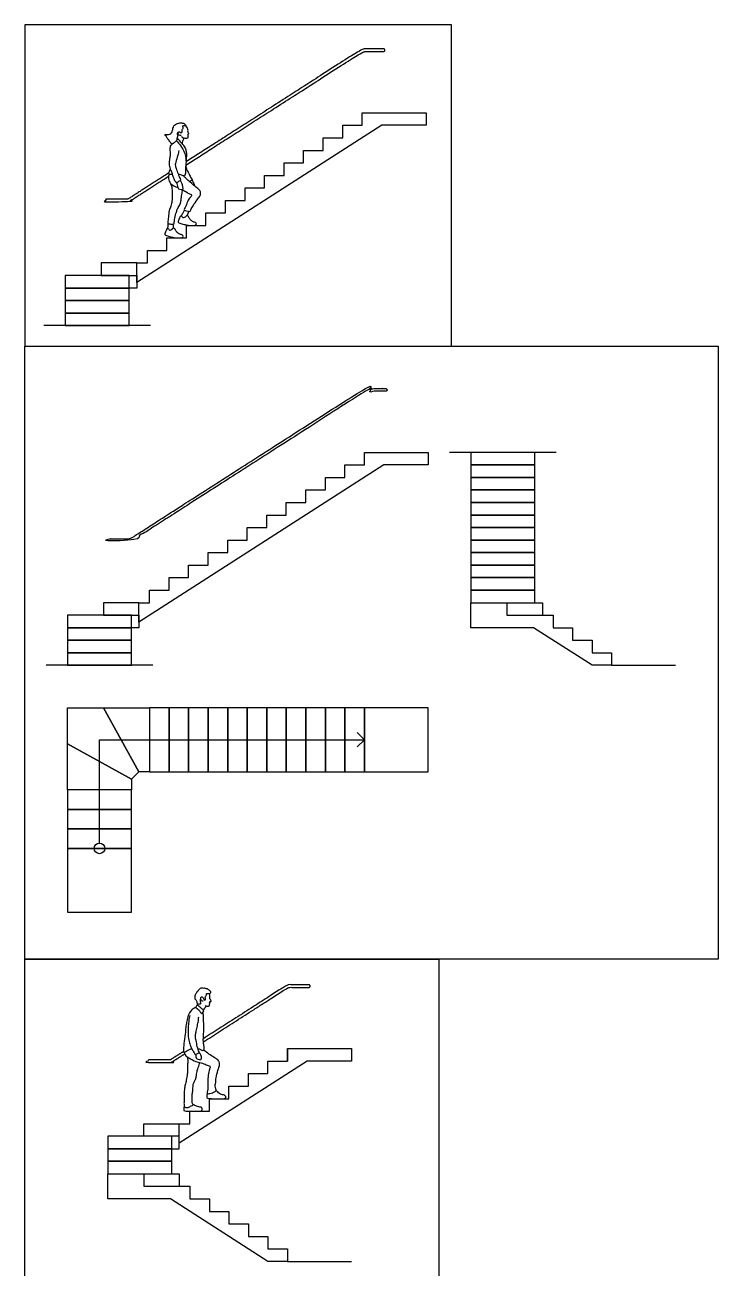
# Model space of a CAD drawing. Header units: millimetres. Extents: x 0.1 to 56.8, y -0.4 to 40.2.
# Drawn here: x 0.13 to 10.05, y 20.76 to 38.57 of the extents above; entities that cross this region are included whole.
import ezdxf

# ---------------------------------------------------------------- set-up
doc = ezdxf.new("R2010")
doc.units = ezdxf.units.MM
for name, color, linetype, true_color in [('AG-BUILDINGS', 7, 'Continuous', 0x66ccff), ('AG-DETAIL-DIAGRAM', 7, 'Continuous', 0xccff66), ('AG-DETAILS', 7, 'Continuous', 0x66ffff), ('AG-DIAGRAM', 7, 'Continuous', 0xfecc66), ('AG-PEOPLE', 7, 'Continuous', 0xfc6666), ('X-VPRT', 6, 'Continuous', 0xff00ff)]:
    doc.layers.add(name, color=color, linetype=linetype, true_color=true_color)

msp = doc.modelspace()

# ---------------------------------------------------------------- linework, layer by layer
at = {"layer": 'AG-BUILDINGS'}
for points in [[(0.71, 34.798), (0.71, 34.619), (1.625, 34.619), (1.625, 34.798)], [(0.71, 34.619), (0.71, 34.439), (1.625, 34.439), (1.625, 34.619)], [(0.71, 34.439), (0.71, 34.26), (1.625, 34.26), (1.625, 34.439)], [(8.247, 29.396), (7.409, 29.934), (6.513, 29.934), (6.513, 30.292), (7.028, 30.292), (7.028, 30.113), (7.688, 30.113), (7.688, 29.934), (7.967, 29.934), (7.967, 29.754), (8.247, 29.754), (8.247, 29.575), (8.526, 29.575), (8.526, 29.396)], [(0.741, 29.934), (0.741, 29.754), (1.656, 29.754), (1.656, 29.934)], [(0.741, 29.754), (0.741, 29.575), (1.656, 29.575), (1.656, 29.754)], [(0.741, 29.575), (0.741, 29.396), (1.656, 29.396), (1.656, 29.575)], [(0.741, 28.272), (0.741, 28.786), (1.256, 28.786), (1.764, 27.872), (1.656, 27.764)], [(1.916, 28.786), (1.916, 27.872), (1.764, 27.872), (1.256, 28.786)], [(2.195, 27.872), (2.195, 28.786), (1.916, 28.786), (1.916, 27.872)], [(2.475, 27.872), (2.475, 28.786), (2.195, 28.786), (2.195, 27.872)], [(2.754, 27.872), (2.754, 28.786), (2.475, 28.786), (2.475, 27.872)], [(3.034, 27.872), (3.034, 28.786), (2.754, 28.786), (2.754, 27.872)], [(3.313, 27.872), (3.313, 28.786), (3.034, 28.786), (3.034, 27.872)], [(3.592, 27.872), (3.592, 28.786), (3.313, 28.786), (3.313, 27.872)], [(3.872, 27.872), (3.872, 28.786), (3.592, 28.786), (3.592, 27.872)], [(4.151, 27.872), (4.151, 28.786), (3.872, 28.786), (3.872, 27.872)], [(4.431, 27.872), (4.431, 28.786), (4.151, 28.786), (4.151, 27.872)], [(4.71, 27.872), (4.71, 28.786), (4.431, 28.786), (4.431, 27.872)], [(4.989, 27.872), (4.989, 28.786), (4.71, 28.786), (4.71, 27.872)], [(5.904, 27.872), (5.904, 28.786), (4.989, 28.786), (4.989, 27.872)], [(0.741, 27.612), (0.741, 28.272), (1.656, 27.764), (1.656, 27.612)], [(0.741, 27.332), (1.656, 27.332), (1.656, 27.612), (0.741, 27.612)], [(0.741, 27.053), (1.656, 27.053), (1.656, 27.332), (0.741, 27.332)], [(0.741, 26.773), (1.656, 26.773), (1.656, 27.053), (0.741, 27.053)], [(2.213, 21.755), (1.318, 21.755), (1.318, 22.113), (1.832, 22.113), (1.832, 21.934), (2.493, 21.934), (2.493, 21.755), (2.772, 21.755), (2.772, 21.575), (3.051, 21.575), (3.051, 21.396), (3.331, 21.396), (3.331, 21.217), (3.61, 21.217), (3.61, 21.038), (3.89, 21.038), (3.89, 20.858), (3.61, 20.858)]]:
    msp.add_lwpolyline(points, close=True, dxfattribs=at)
at = {"layer": 'AG-DETAIL-DIAGRAM'}
msp.add_lwpolyline([(1.656, 25.859), (1.656, 26.773), (0.741, 26.773), (0.741, 25.859)], close=True, dxfattribs=at)
at = {"layer": 'AG-DETAILS'}
for points in [[(1.732, 35.157), (1.885, 35.157), (1.885, 35.336), (2.164, 35.336), (2.164, 35.515), (2.444, 35.515), (2.444, 35.694), (2.723, 35.694), (2.723, 35.874), (3.002, 35.874), (3.002, 36.053), (3.282, 36.053), (3.282, 36.232), (3.561, 36.232), (3.561, 36.412), (3.841, 36.412), (3.841, 36.591), (4.12, 36.591), (4.12, 36.77), (4.399, 36.77), (4.399, 36.95), (4.679, 36.95), (4.679, 37.129), (4.958, 37.129), (4.958, 37.308), (5.873, 37.308), (5.873, 37.129), (5.238, 37.129), (1.732, 34.879), (1.732, 34.977), (1.732, 35.157), (1.224, 35.157), (1.224, 34.977)], [(1.764, 30.292), (1.916, 30.292), (1.916, 30.471), (2.195, 30.471), (2.195, 30.651), (2.475, 30.651), (2.475, 30.83), (2.754, 30.83), (2.754, 31.009), (3.034, 31.009), (3.034, 31.189), (3.313, 31.189), (3.313, 31.368), (3.592, 31.368), (3.592, 31.547), (3.872, 31.547), (3.872, 31.727), (4.151, 31.727), (4.151, 31.906), (4.431, 31.906), (4.431, 32.085), (4.71, 32.085), (4.71, 32.264), (4.989, 32.264), (4.989, 32.444), (5.904, 32.444), (5.904, 32.264), (5.269, 32.264), (1.764, 30.015), (1.764, 30.113), (1.764, 30.292), (1.256, 30.292), (1.256, 30.113)], [(7.409, 30.292), (7.536, 30.292), (7.536, 30.113)], [(1.199, 26.85), (1.199, 28.329), (4.989, 28.329)], [(4.888, 28.227), (4.989, 28.329), (4.888, 28.431)], [(1.832, 22.651), (1.832, 22.83), (2.34, 22.83)], [(2.232, 22.472), (2.232, 22.651)], [(2.213, 22.113), (2.34, 22.113), (2.34, 21.934)]]:
    msp.add_lwpolyline(points, dxfattribs=at)
for points in [[(1.224, 35.157), (1.224, 34.977), (1.732, 34.977), (1.732, 35.157)], [(0.71, 34.977), (0.71, 34.798), (1.625, 34.798), (1.625, 34.977)], [(1.625, 34.977), (1.732, 34.977), (1.732, 34.798), (1.625, 34.798)], [(7.428, 32.264), (7.428, 32.444), (6.513, 32.444), (6.513, 32.264)], [(7.428, 32.085), (7.428, 32.264), (6.513, 32.264), (6.513, 32.085)], [(7.428, 31.906), (7.428, 32.085), (6.513, 32.085), (6.513, 31.906)], [(7.428, 31.727), (7.428, 31.906), (6.513, 31.906), (6.513, 31.727)], [(7.428, 31.547), (7.428, 31.727), (6.513, 31.727), (6.513, 31.547)], [(7.428, 31.368), (7.428, 31.547), (6.513, 31.547), (6.513, 31.368)], [(7.428, 31.189), (7.428, 31.368), (6.513, 31.368), (6.513, 31.189)], [(7.428, 31.009), (7.428, 31.189), (6.513, 31.189), (6.513, 31.009)], [(7.428, 30.83), (7.428, 31.009), (6.513, 31.009), (6.513, 30.83)], [(7.428, 30.651), (7.428, 30.83), (6.513, 30.83), (6.513, 30.651)], [(7.428, 30.471), (7.428, 30.651), (6.513, 30.651), (6.513, 30.471)], [(7.428, 30.292), (7.428, 30.471), (6.513, 30.471), (6.513, 30.292)], [(1.256, 30.292), (1.256, 30.113), (1.764, 30.113), (1.764, 30.292)], [(0.741, 30.113), (0.741, 29.934), (1.656, 29.934), (1.656, 30.113)], [(1.656, 30.113), (1.764, 30.113), (1.764, 29.934), (1.656, 29.934)], [(2.34, 22.553), (2.34, 22.651), (2.34, 22.83), (2.493, 22.83), (2.493, 23.01), (2.772, 23.01), (2.772, 23.189), (3.051, 23.189), (3.051, 23.368), (3.331, 23.368), (3.331, 23.548), (3.61, 23.548), (3.61, 23.727), (3.89, 23.727), (3.89, 23.906), (3.89, 23.727), (3.89, 23.906), (4.804, 23.906), (4.804, 23.727), (4.169, 23.727)], [(2.34, 22.472), (2.34, 22.651), (1.318, 22.651), (1.318, 22.472)], [(2.232, 22.293), (2.232, 22.472), (1.318, 22.472), (1.318, 22.293)], [(2.232, 22.113), (2.232, 22.293), (1.318, 22.293), (1.318, 22.113)]]:
    msp.add_lwpolyline(points, close=True, dxfattribs=at)
msp.add_circle((1.199, 26.773), 0.0762, dxfattribs=at)
for points, weights, knots in [([(2.435, 36.558, 0.282), (3.328, 37.131, 0.282), (4.969, 38.184, 0.282), (5.116, 38.184, 0.282), (5.263, 38.184, 0.282), (5.282, 38.184, 0.282), (5.282, 38.203, 0.282), (5.282, 38.223, 0.282), (5.263, 38.223, 0.282), (5.111, 38.223, 0.282), (4.958, 38.223, 0.282), (3.329, 37.177, 0.282), (2.437, 36.605, 0.282)], [1, 1, 1, 1, 1, 0.707106781187, 1, 0.707106781187, 1, 1, 1, 1, 1], [10.206425, 10.206425, 10.206425, 13.725167, 13.725167, 18.598211, 18.598211, 18.696386, 18.696386, 18.794561, 18.794561, 23.853037, 23.853037, 27.361915, 27.361915, 27.361915]), ([(2.193, 36.448, 0.282), (1.813, 36.204, 0.282), (1.605, 36.071, 0.282), (1.453, 36.071, 0.282), (1.301, 36.071, 0.282), (1.281, 36.071, 0.282), (1.281, 36.052, 0.282), (1.281, 36.033, 0.282), (1.301, 36.033, 0.282), (1.459, 36.033, 0.282), (1.617, 36.033, 0.282), (1.82, 36.163, 0.282), (2.189, 36.4, 0.282)], [1, 1, 1, 1, 1, 0.707106781187, 1, 0.707106781187, 1, 1, 1, 1, 1], [27.872826, 27.872826, 27.872826, 29.571197, 29.571197, 31.65453, 31.65453, 31.752705, 31.752705, 31.85088, 31.85088, 31.887538, 31.887538, 33.54384, 33.54384, 33.54384]), ([(5.294, 33.358, 0.282), (5.142, 33.358, 0.282), (4.989, 33.358, 0.282), (2.335, 31.655, 0.282), (1.637, 31.207, 0.282), (1.484, 31.207, 0.282), (1.332, 31.207, 0.282), (1.313, 31.207, 0.282), (1.313, 31.188, 0.282), (1.313, 31.169, 0.282), (1.332, 31.169, 0.282), (1.49, 31.169, 0.282), (1.648, 31.169, 0.282), (2.346, 31.617, 0.282), (5.001, 33.32, 0.282), (5.147, 33.32, 0.282), (5.294, 33.32, 0.282), (5.313, 33.32, 0.282), (5.313, 33.339, 0.282), (5.313, 33.358, 0.282), (5.294, 33.358, 0.282)], [1, 1, 1, 1, 1, 1, 1, 0.707106781187, 1, 0.707106781187, 1, 1, 1, 1, 1, 1, 1, 0.707106781187, 1, 0.707106781187, 1], [-5.058476, -5.058476, -5.058476, 0, 0, 5.71816, 5.71816, 7.801493, 7.801493, 7.899668, 7.899668, 7.997843, 7.997843, 8.034501, 8.034501, 13.725167, 13.725167, 18.598211, 18.598211, 18.696386, 18.696386, 18.794561, 18.794561, 18.794561]), ([(2.686, 24.003, 0.282), (3.227, 24.35, 0.282), (3.901, 24.783, 0.282), (4.048, 24.783, 0.282), (4.194, 24.783, 0.282), (4.213, 24.783, 0.282), (4.213, 24.802, 0.282), (4.213, 24.821, 0.282), (4.194, 24.821, 0.282), (4.042, 24.821, 0.282), (3.89, 24.821, 0.282), (3.222, 24.392, 0.282), (2.685, 24.048, 0.282)], [1, 1, 1, 1, 1, 0.707106781187, 1, 0.707106781187, 1, 1, 1, 1, 1], [9.805302, 9.805302, 9.805302, 13.725167, 13.725167, 18.598211, 18.598211, 18.696386, 18.696386, 18.794561, 18.794561, 23.853037, 23.853037, 27.754976, 27.754976, 27.754976]), ([(2.4, 23.864, 0.282), (2.304, 23.803, 0.282), (2.213, 23.745, 0.282), (2.061, 23.745, 0.282), (1.908, 23.745, 0.282), (1.889, 23.745, 0.282), (1.889, 23.726, 0.282), (1.889, 23.707, 0.282), (1.908, 23.707, 0.282), (2.066, 23.707, 0.282), (2.224, 23.707, 0.282), (2.319, 23.767, 0.282), (2.418, 23.831, 0.282)], [1, 1, 1, 1, 1, 0.707106781187, 1, 0.707106781187, 1, 1, 1, 1, 1], [28.827798, 28.827798, 28.827798, 29.571197, 29.571197, 31.65453, 31.65453, 31.752705, 31.752705, 31.85088, 31.85088, 31.887538, 31.887538, 32.655326, 32.655326, 32.655326])]:
    msp.add_rational_spline(points, weights, degree=2, knots=knots, dxfattribs=at)
at = {"layer": 'AG-DIAGRAM'}
for points in [[(1.929, 34.26), (0.405, 34.26)], [(7.733, 32.444), (6.209, 32.444)], [(1.961, 29.396), (0.437, 29.396)], [(8.526, 29.396), (9.441, 29.396)], [(3.89, 20.858), (4.804, 20.858)]]:
    msp.add_lwpolyline(points, dxfattribs=at)
at = {"layer": 'AG-PEOPLE'}
for points, knots in [([(2.242, 36.864), (2.234, 36.864), (2.214, 36.87), (2.214, 36.89), (2.195, 36.899), (2.194, 36.924), (2.172, 36.93), (2.166, 36.958), (2.155, 36.971), (2.119, 37.004), (2.195, 36.987), (2.247, 37.033), (2.248, 37.11), (2.296, 37.155), (2.364, 37.168), (2.409, 37.157), (2.433, 37.135), (2.437, 37.12), (2.438, 37.113)], [0, 0, 0, 0, 0.288591, 0.522526, 0.76398, 1.027405, 1.273626, 1.559678, 1.818924, 2.113759, 2.516577, 2.971072, 3.456023, 3.955404, 4.402662, 4.791293, 5.112543, 5.373469, 5.373469, 5.373469, 5.373469]), ([(2.301, 36.907), (2.305, 36.913), (2.314, 36.925), (2.311, 36.958), (2.33, 36.986), (2.305, 37.015), (2.333, 37.041), (2.351, 37.026), (2.381, 37.021), (2.385, 37.045), (2.374, 37.066), (2.398, 37.077), (2.397, 37.097), (2.383, 37.127), (2.425, 37.127), (2.442, 37.111), (2.462, 37.072), (2.461, 37.059), (2.46, 37.036), (2.469, 37.025), (2.479, 37.004), (2.465, 37.003), (2.461, 36.999), (2.465, 36.987), (2.46, 36.979), (2.465, 36.968), (2.463, 36.955), (2.462, 36.94), (2.423, 36.941), (2.399, 36.943), (2.379, 36.957), (2.372, 36.965)], [0, 0, 0, 0, 0.258522, 0.577601, 0.890771, 1.203231, 1.495738, 1.757289, 2.041562, 2.288094, 2.541325, 2.792508, 3.044977, 3.321387, 3.628981, 3.916466, 4.280908, 4.4879, 4.747253, 4.973977, 5.21324, 5.393407, 5.508849, 5.705111, 5.870672, 6.056473, 6.269711, 6.456734, 6.789757, 7.083675, 7.406471, 7.406471, 7.406471, 7.406471]), ([(2.333, 36.767), (2.329, 36.744), (2.323, 36.702), (2.289, 36.604), (2.281, 36.57), (2.285, 36.55), (2.304, 36.489), (2.328, 36.417), (2.357, 36.356), (2.364, 36.339), (2.339, 36.329), (2.304, 36.304), (2.287, 36.314), (2.265, 36.364), (2.234, 36.457), (2.201, 36.538), (2.199, 36.574), (2.207, 36.656), (2.218, 36.709), (2.208, 36.789), (2.215, 36.847), (2.268, 36.882), (2.29, 36.899), (2.301, 36.907)], [0, 0, 0, 0, 0.471292, 1.046653, 1.368019, 1.612022, 2.056015, 2.575715, 3.037014, 3.236886, 3.511362, 3.878783, 4.093176, 4.497277, 5.07899, 5.601023, 5.944772, 6.449385, 6.879836, 7.383529, 7.805308, 8.24029, 8.607809, 8.607809, 8.607809, 8.607809]), ([(2.301, 36.907), (2.321, 36.886), (2.358, 36.839), (2.43, 36.731), (2.442, 36.581), (2.427, 36.525), (2.434, 36.464), (2.422, 36.401), (2.405, 36.404), (2.366, 36.42), (2.339, 36.424), (2.326, 36.425)], [0, 0, 0, 0, 0.528952, 1.178688, 1.862878, 2.28799, 2.742468, 3.16631, 3.354797, 3.740039, 4.019657, 4.019657, 4.019657, 4.019657]), ([(2.437, 36.614), (2.441, 36.631), (2.447, 36.664), (2.449, 36.751), (2.427, 36.81), (2.38, 36.872), (2.337, 36.92), (2.313, 36.943)], [0, 0, 0, 0, 0.405804, 0.9267, 1.378441, 1.871914, 2.434254, 2.434254, 2.434254, 2.434254]), ([(2.324, 37.031), (2.322, 37.025), (2.319, 37.012), (2.335, 36.993), (2.359, 36.98), (2.366, 36.987), (2.368, 36.989)], [0, 0, 0, 0, 0.2366068, 0.5181082, 0.7982524, 0.9819801, 0.9819801, 0.9819801, 0.9819801]), ([(2.383, 36.866), (2.385, 36.878), (2.391, 36.901), (2.398, 36.924), (2.405, 36.938), (2.408, 36.943)], [0, 0, 0, 0, 0.3386874, 0.6387734, 0.8210875, 0.8210875, 0.8210875, 0.8210875]), ([(2.243, 36.427), (2.233, 36.427), (2.212, 36.425), (2.199, 36.42), (2.188, 36.437), (2.2, 36.468), (2.208, 36.494), (2.214, 36.507)], [4.516369, 4.516369, 4.516369, 4.516369, 4.708232, 4.945786, 5.159055, 5.479794, 5.851569, 5.851569, 5.851569, 5.851569]), ([(2.433, 36.546), (2.436, 36.529), (2.444, 36.495), (2.474, 36.447), (2.501, 36.389), (2.52, 36.358), (2.527, 36.347), (2.523, 36.339), (2.506, 36.336), (2.493, 36.328), (2.487, 36.323)], [0, 0, 0, 0, 0.404784, 0.833978, 1.296268, 1.634389, 1.81903, 1.961804, 2.189899, 2.464, 2.464, 2.464, 2.464]), ([(2.195, 36.426), (2.189, 36.408), (2.183, 36.367), (2.205, 36.287), (2.282, 36.253), (2.319, 36.237)], [0, 0, 0, 0, 0.437019, 0.937257, 1.506833, 1.506833, 1.506833, 1.506833]), ([(2.3, 36.308), (2.303, 36.298), (2.309, 36.279), (2.317, 36.24), (2.327, 36.217), (2.368, 36.209), (2.392, 36.208), (2.398, 36.228), (2.389, 36.254), (2.38, 36.302), (2.366, 36.327), (2.358, 36.339)], [0, 0, 0, 0, 0.318607, 0.671868, 0.94434, 1.301065, 1.565732, 1.791715, 2.089523, 2.485533, 2.854778, 2.854778, 2.854778, 2.854778]), ([(2.378, 36.209), (2.397, 36.199), (2.44, 36.176), (2.497, 36.143), (2.517, 36.131), (2.514, 36.106), (2.472, 36.076), (2.444, 35.993), (2.425, 35.954), (2.406, 35.921), (2.426, 35.907), (2.465, 35.898), (2.5, 35.893), (2.507, 35.924), (2.537, 35.979), (2.595, 36.061), (2.636, 36.11), (2.649, 36.151), (2.639, 36.2), (2.587, 36.235), (2.496, 36.313), (2.421, 36.386), (2.41, 36.394), (2.41, 36.404)], [1.833484, 1.833484, 1.833484, 1.833484, 2.197598, 2.700234, 2.955966, 3.200644, 3.608325, 4.146208, 4.541873, 4.866379, 5.112869, 5.489273, 5.805437, 6.090912, 6.549766, 7.138059, 7.600504, 7.965127, 8.348915, 8.793842, 9.448079, 10.032872, 10.240189, 10.240189, 10.240189, 10.240189]), ([(2.523, 36.342), (2.527, 36.337), (2.533, 36.326), (2.552, 36.294), (2.553, 36.274), (2.553, 36.264)], [0, 0, 0, 0, 0.2442012, 0.5850723, 0.8952973, 0.8952973, 0.8952973, 0.8952973]), ([(2.216, 36.298), (2.224, 36.28), (2.238, 36.241), (2.237, 36.15), (2.238, 36.045), (2.231, 36.009), (2.221, 35.967), (2.191, 35.91), (2.186, 35.813), (2.178, 35.747), (2.172, 35.715), (2.205, 35.719), (2.261, 35.708), (2.27, 35.724), (2.269, 35.763), (2.285, 35.845), (2.309, 35.911), (2.309, 35.928), (2.329, 35.949), (2.342, 35.983), (2.36, 36.008), (2.365, 36.059), (2.378, 36.141), (2.384, 36.183), (2.388, 36.204)], [0, 0, 0, 0, 0.434192, 0.983748, 1.563838, 1.902031, 2.260501, 2.715255, 3.280036, 3.753228, 4.021776, 4.319838, 4.74394, 4.946046, 5.285604, 5.821914, 6.291415, 6.515896, 6.807142, 7.152328, 7.458057, 7.859481, 8.377244, 8.834943, 8.834943, 8.834943, 8.834943]), ([(2.569, 35.698), (2.56, 35.695), (2.518, 35.694), (2.455, 35.698), (2.399, 35.713), (2.337, 35.73), (2.323, 35.74), (2.326, 35.768), (2.343, 35.798), (2.355, 35.833), (2.378, 35.831), (2.383, 35.81), (2.397, 35.8), (2.425, 35.813), (2.444, 35.835), (2.465, 35.837), (2.478, 35.805), (2.489, 35.787), (2.519, 35.756), (2.559, 35.74), (2.58, 35.737), (2.589, 35.716), (2.578, 35.702), (2.569, 35.698)], [0, 0, 0, 0, 0.253555, 0.800471, 1.266617, 1.706741, 1.91826, 2.199491, 2.540838, 2.866995, 3.087232, 3.338188, 3.553133, 3.857611, 4.164103, 4.389194, 4.700326, 4.970233, 5.333539, 5.70719, 5.958837, 6.206687, 6.469417, 6.469417, 6.469417, 6.469417]), ([(2.37, 35.83), (2.379, 35.845), (2.393, 35.874), (2.41, 35.903), (2.415, 35.915)], [0, 0, 0, 0, 0.4067307, 0.7382466, 0.7382466, 0.7382466, 0.7382466]), ([(2.456, 35.835), (2.46, 35.847), (2.468, 35.866), (2.478, 35.887), (2.482, 35.896)], [0, 0, 0, 0, 0.3488508, 0.5963336, 0.5963336, 0.5963336, 0.5963336]), ([(2.381, 35.52), (2.374, 35.516), (2.349, 35.515), (2.265, 35.52), (2.208, 35.535), (2.146, 35.552), (2.133, 35.562), (2.135, 35.591), (2.153, 35.619), (2.165, 35.653), (2.187, 35.651), (2.192, 35.63), (2.207, 35.621), (2.235, 35.634), (2.254, 35.656), (2.275, 35.657), (2.288, 35.626), (2.298, 35.608), (2.328, 35.578), (2.368, 35.563), (2.389, 35.559), (2.398, 35.538), (2.388, 35.524), (2.381, 35.52)], [0, 0, 0, 0, 0.253555, 0.800471, 1.266617, 1.706741, 1.91826, 2.199491, 2.540838, 2.866995, 3.087232, 3.338188, 3.553133, 3.857611, 4.164103, 4.389194, 4.700326, 4.970233, 5.333539, 5.70719, 5.958837, 6.206687, 6.469417, 6.469417, 6.469417, 6.469417]), ([(2.175, 35.651), (2.177, 35.661), (2.18, 35.679), (2.183, 35.704), (2.184, 35.717)], [0, 0, 0, 0, 0.3010057, 0.6512323, 0.6512323, 0.6512323, 0.6512323]), ([(2.261, 35.655), (2.26, 35.663), (2.258, 35.677), (2.256, 35.701), (2.255, 35.713)], [0, 0, 0, 0, 0.2681289, 0.6054622, 0.6054622, 0.6054622, 0.6054622]), ([(2.683, 24.587), (2.678, 24.585), (2.665, 24.583), (2.654, 24.607), (2.648, 24.624), (2.652, 24.65), (2.676, 24.646), (2.68, 24.631), (2.692, 24.617), (2.693, 24.599), (2.71, 24.602), (2.719, 24.605), (2.713, 24.627), (2.71, 24.652), (2.729, 24.662), (2.73, 24.69), (2.738, 24.701), (2.775, 24.69), (2.786, 24.705), (2.795, 24.716), (2.793, 24.728), (2.775, 24.732), (2.772, 24.747), (2.755, 24.751), (2.745, 24.766), (2.725, 24.759), (2.706, 24.778), (2.689, 24.764), (2.67, 24.776), (2.658, 24.768), (2.638, 24.771), (2.629, 24.748), (2.604, 24.738), (2.604, 24.722), (2.587, 24.715), (2.583, 24.695), (2.571, 24.689), (2.564, 24.66), (2.565, 24.641), (2.562, 24.62), (2.569, 24.606), (2.588, 24.601), (2.59, 24.579), (2.596, 24.552), (2.601, 24.541), (2.619, 24.548), (2.637, 24.543), (2.651, 24.552), (2.644, 24.573), (2.644, 24.591), (2.647, 24.614), (2.65, 24.626)], [0, 0, 0, 0, 0.224236, 0.498585, 0.757745, 1.01563, 1.254713, 1.472164, 1.717167, 1.934762, 2.146859, 2.309264, 2.566884, 2.845387, 3.088467, 3.381847, 3.570288, 3.904572, 4.135456, 4.349009, 4.525136, 4.755719, 4.961663, 5.189772, 5.419133, 5.659631, 5.930805, 6.165436, 6.417559, 6.625747, 6.859235, 7.127763, 7.413064, 7.615247, 7.84811, 8.094725, 8.296086, 8.596396, 8.857693, 9.111503, 9.327095, 9.56206, 9.82102, 10.128398, 10.302661, 10.536173, 10.781082, 10.985672, 11.237545, 11.484699, 11.825042, 11.825042, 11.825042, 11.825042]), ([(2.705, 24.524), (2.716, 24.519), (2.738, 24.513), (2.777, 24.51), (2.774, 24.54), (2.779, 24.551), (2.772, 24.562), (2.78, 24.567), (2.778, 24.576), (2.78, 24.582), (2.794, 24.58), (2.799, 24.59), (2.784, 24.608), (2.776, 24.626), (2.778, 24.637), (2.781, 24.65), (2.778, 24.68), (2.773, 24.695)], [0, 0, 0, 0, 0.347979, 0.667946, 0.940203, 1.140516, 1.327237, 1.473908, 1.644954, 1.765768, 1.960634, 2.12428, 2.396056, 2.652938, 2.825789, 3.032882, 3.42231, 3.42231, 3.42231, 3.42231]), ([(2.577, 24.496), (2.559, 24.488), (2.525, 24.468), (2.485, 24.421), (2.467, 24.378), (2.451, 24.297), (2.433, 24.227), (2.43, 24.141), (2.407, 24.01), (2.403, 23.905), (2.396, 23.845), (2.437, 23.868), (2.489, 23.898), (2.514, 23.904), (2.518, 23.905)], [0, 0, 0, 0, 0.439246, 0.879996, 1.273613, 1.787207, 2.275178, 2.803944, 3.469343, 4.077907, 4.443194, 4.764711, 5.27741, 5.388539, 5.388539, 5.388539, 5.388539]), ([(2.691, 24.448), (2.691, 24.442), (2.675, 24.422), (2.664, 24.404), (2.639, 24.424), (2.627, 24.463), (2.57, 24.493), (2.581, 24.507), (2.595, 24.54), (2.622, 24.508), (2.656, 24.488), (2.681, 24.455), (2.691, 24.451), (2.691, 24.448)], [0, 0, 0, 0, 0.313721, 0.554683, 0.831658, 1.213552, 1.639028, 1.841495, 2.135012, 2.444348, 2.830547, 3.192266, 3.378655, 3.378655, 3.378655, 3.378655]), ([(2.602, 24.528), (2.603, 24.531), (2.604, 24.536), (2.604, 24.541), (2.604, 24.543)], [0, 0, 0, 0, 0.1867598, 0.2604596, 0.2604596, 0.2604596, 0.2604596]), ([(2.607, 23.905), (2.614, 23.904), (2.637, 23.9), (2.66, 23.886), (2.694, 23.874), (2.697, 23.912), (2.694, 23.955), (2.682, 24.008), (2.688, 24.124), (2.695, 24.202), (2.687, 24.326), (2.687, 24.396), (2.679, 24.414), (2.676, 24.422)], [6.030345, 6.030345, 6.030345, 6.030345, 6.168383, 6.531452, 6.822228, 7.126906, 7.509102, 7.930884, 8.540222, 9.067196, 9.706844, 10.179772, 10.471997, 10.471997, 10.471997, 10.471997]), ([(2.682, 24.457), (2.688, 24.461), (2.7, 24.471), (2.71, 24.496), (2.719, 24.504), (2.728, 24.512), (2.732, 24.515)], [0, 0, 0, 0, 0.274169, 0.568229, 0.765263, 1.000247, 1.000247, 1.000247, 1.000247]), ([(2.492, 24.378), (2.485, 24.352), (2.471, 24.3), (2.468, 24.137), (2.47, 24.03), (2.5, 23.96), (2.512, 23.908), (2.539, 23.879), (2.561, 23.823), (2.576, 23.82), (2.61, 23.84), (2.636, 23.847), (2.612, 23.879), (2.593, 23.957), (2.579, 24.036), (2.57, 24.08), (2.574, 24.111), (2.585, 24.159), (2.599, 24.233), (2.615, 24.301), (2.618, 24.34), (2.619, 24.359)], [0, 0, 0, 0, 0.514197, 1.243009, 1.844393, 2.33633, 2.739372, 3.110363, 3.539003, 3.732371, 4.096365, 4.350897, 4.661063, 5.186826, 5.708977, 6.083024, 6.393751, 6.793852, 7.29462, 7.776574, 8.211822, 8.211822, 8.211822, 8.211822]), ([(2.414, 23.856), (2.415, 23.842), (2.42, 23.809), (2.48, 23.775), (2.579, 23.714), (2.651, 23.707), (2.726, 23.675), (2.751, 23.665), (2.785, 23.657), (2.783, 23.632), (2.763, 23.594), (2.751, 23.501), (2.751, 23.459), (2.746, 23.354), (2.755, 23.323), (2.743, 23.305), (2.744, 23.285), (2.734, 23.265), (2.766, 23.255), (2.83, 23.28), (2.868, 23.296), (2.873, 23.317), (2.857, 23.349), (2.851, 23.388), (2.866, 23.422), (2.863, 23.493), (2.895, 23.587), (2.907, 23.643), (2.922, 23.67), (2.907, 23.737), (2.855, 23.771), (2.736, 23.844), (2.699, 23.879), (2.692, 23.886)], [0, 0, 0, 0, 0.376056, 0.839584, 1.458273, 1.968344, 2.47074, 2.782741, 3.087115, 3.336992, 3.714694, 4.271854, 4.67526, 5.255292, 5.574146, 5.818429, 6.075877, 6.313598, 6.591011, 7.078203, 7.437306, 7.674776, 8.014334, 8.36843, 8.705607, 9.18644, 9.808716, 10.236443, 10.544956, 10.982744, 11.449461, 12.226132, 12.421524, 12.421524, 12.421524, 12.421524]), ([(2.454, 23.79), (2.456, 23.779), (2.458, 23.756), (2.466, 23.728), (2.456, 23.668), (2.46, 23.594), (2.457, 23.543), (2.442, 23.451), (2.425, 23.386), (2.411, 23.322), (2.409, 23.208), (2.41, 23.179), (2.414, 23.156), (2.405, 23.126), (2.414, 23.103), (2.408, 23.083), (2.41, 23.065), (2.471, 23.057), (2.505, 23.086), (2.55, 23.099), (2.525, 23.122), (2.526, 23.141), (2.524, 23.198), (2.526, 23.255), (2.537, 23.31), (2.538, 23.418), (2.562, 23.43), (2.558, 23.452), (2.576, 23.465), (2.584, 23.491), (2.59, 23.562), (2.605, 23.621), (2.631, 23.689), (2.638, 23.706)], [0, 0, 0, 0, 0.332188, 0.638763, 1.082354, 1.576129, 1.988301, 2.494029, 2.960936, 3.440362, 4.045006, 4.35457, 4.624325, 4.935251, 5.216098, 5.475707, 5.682319, 6.102016, 6.494095, 6.76917, 7.062109, 7.32242, 7.746986, 8.178039, 8.630143, 9.20704, 9.467647, 9.710508, 9.965627, 10.253316, 10.689106, 11.156453, 11.501507, 11.501507, 11.501507, 11.501507]), ([(2.574, 23.822), (2.576, 23.814), (2.58, 23.8), (2.578, 23.773), (2.594, 23.754), (2.622, 23.75), (2.654, 23.744), (2.659, 23.769), (2.655, 23.805), (2.644, 23.825), (2.633, 23.84), (2.626, 23.846)], [0, 0, 0, 0, 0.275265, 0.565067, 0.829158, 1.142754, 1.438792, 1.698222, 2.041423, 2.318935, 2.614452, 2.614452, 2.614452, 2.614452]), ([(2.74, 23.266), (2.738, 23.258), (2.736, 23.242), (2.729, 23.195), (2.775, 23.19), (2.829, 23.188), (2.935, 23.19), (3.003, 23.186), (3.011, 23.224), (2.986, 23.243), (2.93, 23.248), (2.883, 23.294), (2.874, 23.301), (2.869, 23.305)], [0, 0, 0, 0, 0.28833, 0.576856, 0.91505, 1.354805, 1.954873, 2.403324, 2.693916, 2.988059, 3.422272, 3.876566, 4.112107, 4.112107, 4.112107, 4.112107]), ([(2.411, 23.072), (2.408, 23.062), (2.407, 23.043), (2.403, 23.016), (2.444, 23.01), (2.536, 23.013), (2.655, 23.006), (2.669, 23.03), (2.665, 23.059), (2.652, 23.067), (2.618, 23.069), (2.588, 23.081), (2.556, 23.098), (2.539, 23.103)], [0, 0, 0, 0, 0.32561, 0.59579, 0.919425, 1.510399, 2.134086, 2.402478, 2.697591, 2.91664, 3.248146, 3.594143, 3.989555, 3.989555, 3.989555, 3.989555])]:
    msp.add_open_spline(points, degree=3, knots=knots, dxfattribs=at)
at = {"layer": 'X-VPRT'}
for points in [[(0.132, 38.567), (0.132, 33.968), (6.236, 33.968), (6.236, 38.567)], [(0.132, 25.188), (0.132, 33.968), (10.05, 33.968), (10.05, 25.188)], [(0.132, 20.545), (0.132, 25.188), (6.055, 25.188), (6.055, 20.545)]]:
    msp.add_lwpolyline(points, close=True, dxfattribs=at)

doc.saveas('drawing.dxf')
